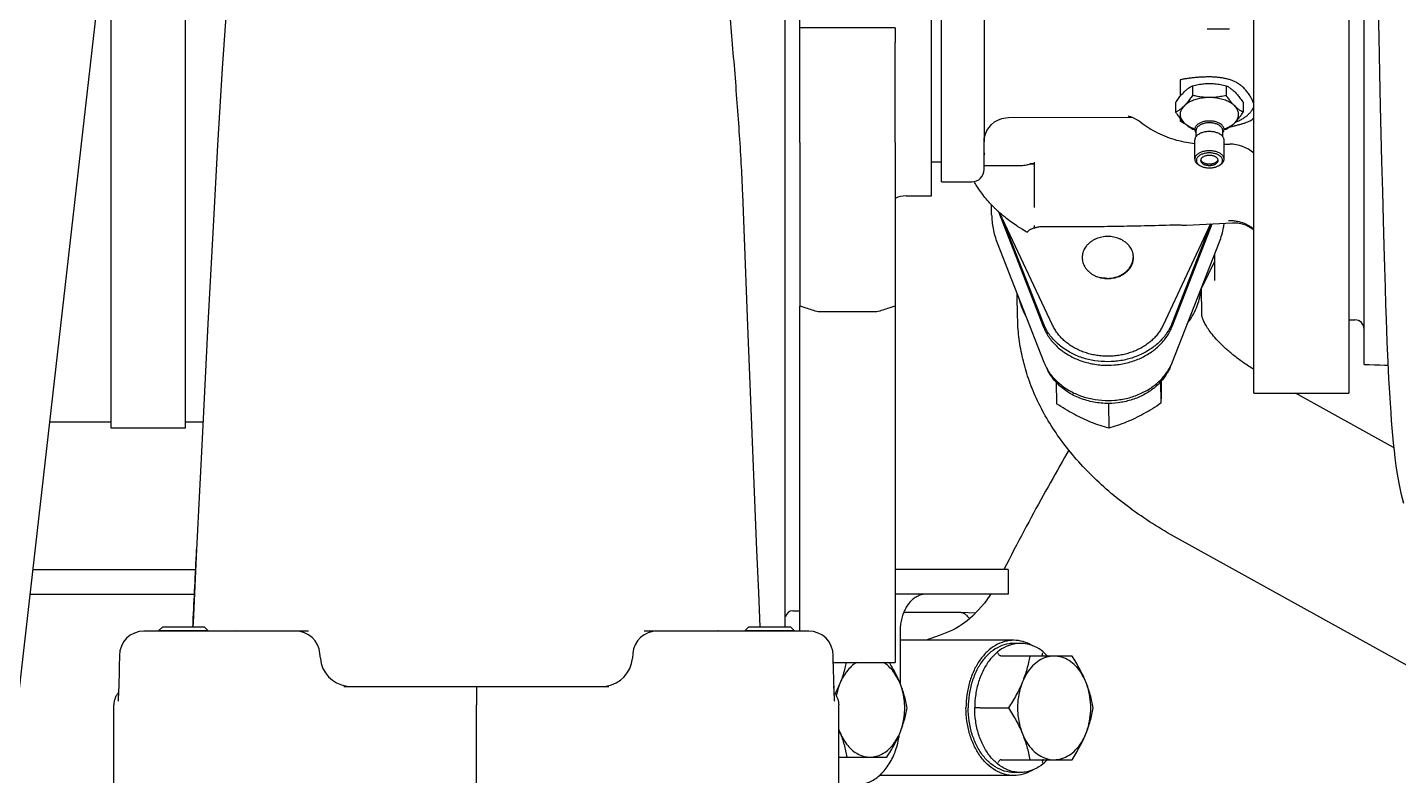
# Model space of a CAD drawing. Header units: millimetres. Extents: x 156850 to 204135, y 56350 to 74150.
# Drawn here: x 158149.8 to 158373.1, y 60653.5 to 60775.2 of the extents above; entities that cross this region are included whole.
import ezdxf

# ---------------------------------------------------------------- set-up
doc = ezdxf.new("R2010")
doc.units = ezdxf.units.MM
doc.header["$LTSCALE"] = 150
doc.layers.add('-----33 Equipment', color=5, linetype='Continuous')

# ---------------------------------------------------------------- blocks, each defined once
blk = doc.blocks.new('X-2F-PLAN$0$A$C73FA2420')
at = {"color": 0, "linetype": 'Continuous'}
for p, q in [((1413.18, 1232.83), (831.09, 1299.15)), ((928.73, 1288.02), (928.73, 1261.23)), ((932.73, 1287.57), (932.73, 1261.04)), ((956.73, 1274.78), (956.73, 1284.83)), ((895.73, 1274.36), (910.73, 1274.36)), ((913.14, 1273.6), (912.7, 1273.62)), ((913.62, 1273.58), (913.14, 1273.6)), ((914.15, 1273.57), (913.62, 1273.58)), ((914.73, 1273.55), (914.15, 1273.57)), ((915.34, 1273.53), (914.73, 1273.55)), ((916, 1273.52), (915.34, 1273.53)), ((917.04, 1273.49), (916, 1273.52)), ((918.63, 1273.46), (917.04, 1273.49)), ((918.72, 1273.46), (918.63, 1273.46)), ((918.74, 1273.46), (918.72, 1273.46)), ((955.73, 1274.78), (1032.93, 1274.78)), ((955.73, 1262.78), (955.73, 1274.78)), ((922.73, 1242.66), (922.73, 1269.46)), ((922.81, 1267.04), (922.73, 1267.04)), ((923.43, 1266.41), (922.81, 1267.04)), ((922.81, 1267.04), (922.81, 1259.04)), ((923.43, 1266.41), (923.43, 1259.66)), ((1032.93, 1262.78), (955.73, 1262.78)), ((956.73, 1259.87), (956.73, 1262.78)), ((923.43, 1259.66), (922.81, 1259.04)), ((935.99, 1260.89), (935.99, 1260.89)), ((922.81, 1259.04), (922.73, 1259.04)), ((918.3, 1240.74), (919.08, 1240.81)), ((913.73, 1236.9), (913.73, 1193.78)), ((895.73, 1215.34), (910.73, 1215.34)), ((919.08, 1189.87), (918.3, 1189.94)), ((922.73, 1161.23), (922.73, 1188)), ((922.81, 1171.58), (922.73, 1171.58)), ((923.43, 1170.95), (922.81, 1171.58)), ((922.81, 1171.58), (922.81, 1163.58)), ((923.43, 1170.95), (923.43, 1164.2)), ((988.13, 1171.75), (993.85, 1171.97)), ((993.85, 1171.97), (994.55, 1172)), ((922.81, 1163.58), (922.73, 1163.58)), ((923.43, 1164.2), (922.81, 1163.58)), ((923.43, 1165.05), (1152.73, 1165.08)), ((926.03, 1163.8), (926.03, 1162.66)), ((922.73, 1162.65), (975.59, 1162.66)), ((976.37, 1162.66), (975.59, 1162.66)), ((1002.24, 1162.66), (976.37, 1162.66)), ((1002.24, 1162.66), (1018.51, 1162.66)), ((1018.51, 1162.66), (1031.29, 1162.66)), ((1020.95, 1162.66), (1020.95, 1147.16)), ((974.65, 1150.16), (974.65, 1159.66)), ((912.5, 1157.06), (912.95, 1157.08)), ((912.72, 1157.07), (913.2, 1157.09)), ((912.95, 1157.08), (913.76, 1157.11)), ((913.46, 1157.1), (914.38, 1157.13)), ((914.06, 1157.12), (914.73, 1157.14)), ((914.38, 1157.13), (915.46, 1157.16)), ((915.08, 1157.15), (916.25, 1157.18)), ((915.84, 1157.17), (917.1, 1157.2)), ((917.53, 1157.21), (917.99, 1157.22)), ((917.6, 1157.21), (917.6, 1147.15)), ((917.99, 1157.22), (918.63, 1157.23)), ((918.63, 1157.23), (918.72, 1157.23)), ((918.72, 1157.23), (918.74, 1157.23)), ((895.73, 1156.34), (910.73, 1156.34)), ((902.23, 1156.34), (902.23, 1148.48)), ((899.23, 1127.84), (899.23, 1149.73)), ((922.73, 1146.34), (914.23, 1146.34)), ((919.1, 1147.15), (917.6, 1147.15)), ((975.59, 1147.16), (919.1, 1147.15)), ((993.13, 1147.14), (919.1, 1147.15)), ((921.23, 1127.84), (921.23, 1146.34)), ((925.73, 1136.44), (925.73, 1145.76)), ((928.73, 1128.73), (928.73, 1147.15)), ((932.73, 1128.73), (932.73, 1147.15)), ((976.37, 1147.16), (975.59, 1147.16)), ((1002.24, 1147.16), (976.37, 1147.16)), ((993.54, 1145.38), (993.54, 1141.22)), ((1002.24, 1147.16), (1018.51, 1147.16)), ((1020.9, 1147.16), (1018.51, 1147.16)), ((993.54, 1141.22), (999.08, 1141.22)), ((999.08, 1141.22), (1083.97, 1141.23)), ((999.08, 1141.22), (999.08, 1139.58)), ((995.83, 1139.58), (1081.68, 1139.59)), ((995.83, 1139.58), (995.83, 1134.67)), ((922.7, 1138.17), (922.7, 1138.18)), ((925.67, 1134.06), (925.73, 1136.42)), ((925.73, 1136.42), (925.73, 1136.44)), ((910.23, 1133.31), (910.23, 1128.68)), ((997.83, 1132.67), (1002.98, 1132.67)), ((998.49, 1132.67), (998.49, 1126.62)), ((1046.51, 1132.67), (1002.35, 1132.67)), ((901.8, 1129.87), (901.8, 1118.35)), ((918.67, 1118.35), (918.67, 1129.87)), ((985.89, 1130.53), (966.46, 1122.92)), ((991.08, 1130.4), (972.2, 1122.99)), ((972.51, 1121.53), (990.85, 1130.14)), ((972.77, 1123), (990.21, 1129.84)), ((990.46, 1131.44), (992.12, 1131.46)), ((899.73, 1126.78), (899.73, 1127.84)), ((920.73, 1126.78), (920.73, 1127.84)), ((932.73, 1128.73), (928.73, 1128.73)), ((1006.28, 1128.68), (1006.35, 1108.61)), ((973.78, 1127.21), (977.55, 1127.26)), ((987.83, 1125.96), (987.73, 1125.8)), ((988.71, 1124.52), (988.28, 1124.52)), ((988.57, 1123.1), (988.57, 1115.17)), ((999.04, 1124.52), (991.66, 1124.52)), ((963.23, 1120.91), (959.73, 1120.87)), ((959.77, 1112.42), (955.75, 1112.37)), ((963.37, 1103.92), (959.81, 1103.87)), ((988.99, 1095.78), (972.51, 1103.51)), ((868.25, 975.43), (937.89, 1101.33)), ((966.56, 1101.97), (986.05, 1094.35)), ((972.29, 1102.05), (989, 1095.52)), ((988.99, 1095.75), (972.86, 1102.05)), ((1006.14, 1100.74), (1005.76, 1100.74)), ((1008.74, 1101.48), (1007.15, 1101.48)), ((1012.41, 1100.74), (1009.74, 1100.74)), ((988.78, 1099.73), (989.17, 1092.22)), ((1011.47, 1098.73), (1009.88, 1098.73)), ((974.19, 1097.21), (978.56, 1097.27)), ((982.84, 1095.17), (978.5, 1097.27)), ((999.51, 1098.36), (1002.64, 1098.36)), ((1003.2, 1098.15), (1004.18, 1098.15)), ((1020.71, 1096.37), (1020.71, 1092.69)), ((983.96, 1095.17), (979.76, 1095.17)), ((999.51, 1093.6), (1002.64, 1093.6)), ((1001.95, 1093.6), (1001.95, 1092.69)), ((1003.2, 1093.82), (1004.18, 1093.82)), ((1011.47, 1093.23), (1009.88, 1093.23)), ((1008.74, 1090.48), (1007.15, 1090.48)), ((961.45, 1088.76), (962.95, 1088.76)), ((961.45, 1088.76), (961.45, 1073.26)), ((962.95, 1088.76), (1035.25, 1088.77)), ((952.62, 1065.98), (961.45, 1081.95)), ((963.07, 1073.26), (961.45, 1073.26)), ((1035.25, 1073.27), (963.07, 1073.26)), ((973.36, 1073.27), (973.36, 1072.3)), ((966.09, 1070.77), (1098.18, 1070.77))]:
    blk.add_line(p, q, dxfattribs=at)
for points in [[(912.7, 1273.62), (912.32, 1273.63), (912.15, 1273.64), (911.99, 1273.65), (911.85, 1273.66), (911.72, 1273.67), (911.61, 1273.68), (911.51, 1273.68), (911.43, 1273.69), (911.38, 1273.69), (911.34, 1273.7), (911.33, 1273.7)], [(935.99, 1260.89), (930.03, 1261.17), (924.1, 1261.46), (923.43, 1261.49)], [(988.57, 1258.21), (972.72, 1259.05), (955.09, 1259.95), (935.99, 1260.89)], [(1036.46, 1255.18), (1025.87, 1255.93), (1014.25, 1256.71), (1001.77, 1257.47), (988.57, 1258.21)], [(922.75, 1254.64), (922.78, 1254.6), (922.77, 1254.62), (922.74, 1254.71), (922.73, 1254.81)], [(922.73, 1175.79), (922.74, 1175.89), (922.77, 1175.98), (922.78, 1176)], [(935.9, 1169.65), (954.86, 1170.43), (972.38, 1171.14), (988.13, 1171.75)], [(923.43, 1169.12), (929, 1169.36), (935.9, 1169.65)], [(911.33, 1156.99), (911.32, 1156.99), (911.33, 1156.99), (911.36, 1157), (911.42, 1157), (911.49, 1157.01), (911.58, 1157.01), (911.69, 1157.02), (911.82, 1157.03), (911.96, 1157.04), (912.13, 1157.05), (912.31, 1157.06), (912.5, 1157.06)], [(916.66, 1157.19), (918, 1157.22), (918.46, 1157.23)], [(922.7, 1138.17), (922.09, 1139.81), (921.23, 1142.11)], [(928.73, 1131.59), (928.52, 1131.72), (927.27, 1132.63), (926.12, 1133.62), (925.16, 1134.57), (924.41, 1135.44), (923.84, 1136.19), (923.41, 1136.85), (923.09, 1137.39), (922.87, 1137.79), (922.75, 1138.06), (922.7, 1138.17)], [(1000.09, 1132.67), (1000.19, 1132.66), (1000.33, 1132.63), (1000.46, 1132.59), (1000.54, 1132.55), (1000.57, 1132.53)], [(1002.28, 1132.67), (1002.94, 1132.61), (1003.57, 1132.45), (1004.15, 1132.2), (1004.69, 1131.86), (1005.16, 1131.44), (1005.56, 1130.96), (1005.88, 1130.41), (1006.12, 1129.8), (1006.25, 1129.14), (1006.28, 1128.68)], [(952.19, 1118.85), (951.61, 1119.19), (950.95, 1119.57), (950.29, 1119.95), (949.62, 1120.33), (948.94, 1120.72), (948.27, 1121.1), (947.58, 1121.49), (946.89, 1121.88), (946.2, 1122.26), (945.5, 1122.65), (944.8, 1123.04), (944.09, 1123.43), (943.38, 1123.83), (942.66, 1124.22), (941.94, 1124.61), (941.21, 1125.01), (940.47, 1125.4), (939.73, 1125.8), (938.98, 1126.2), (938.23, 1126.6), (937.47, 1127), (936.7, 1127.4), (935.93, 1127.8), (935.15, 1128.21), (934.37, 1128.61), (933.58, 1129.01), (932.73, 1129.44)], [(988.62, 1127.26), (988.39, 1126.89), (988.1, 1126.41), (987.83, 1125.97)], [(1006.44, 1108.84), (1006.34, 1108.56), (1006.19, 1108.23), (1005.98, 1107.85), (1005.73, 1107.44), (1005.51, 1107.15)], [(1006.53, 1109.16), (1006.54, 1109.19), (1006.53, 1109.15), (1006.5, 1109.03), (1006.44, 1108.84)], [(989.17, 1092.22), (989.18, 1091.97), (989.14, 1091.34), (989, 1090.66), (988.76, 1089.96), (988.42, 1089.28), (988.06, 1088.77)], [(966.09, 1070.77), (966.08, 1069.95), (966.07, 1069.08), (966.04, 1068.25), (966.01, 1067.47), (965.97, 1066.91)], [(973.46, 1067.21), (969.77, 1067.08), (966.5, 1066.93), (963.77, 1066.8), (961.53, 1066.67), (959.78, 1066.57)], [(985.41, 1067.58), (981.88, 1067.49), (978.63, 1067.38), (975.8, 1067.29), (973.46, 1067.21)], [(999.16, 1067.95), (994.23, 1067.82), (989.59, 1067.69), (985.41, 1067.58)], [(1013.48, 1068.3), (1008.14, 1068.18), (999.16, 1067.95)], [(1032.61, 1068.71), (1025.83, 1068.57), (1019.36, 1068.42), (1013.48, 1068.3)], [(959.78, 1066.57), (959.12, 1066.52), (958.26, 1066.46), (957.01, 1066.37), (955.75, 1066.27), (954.53, 1066.17), (953.33, 1066.05), (952.12, 1065.92), (950.9, 1065.78), (949.63, 1065.61), (948.27, 1065.4), (946.8, 1065.13), (945.18, 1064.79), (943.53, 1064.38)]]:
    blk.add_lwpolyline(points, dxfattribs=at)
for centre, radius, start, end in [((918.73, 1269.46), 4, 0, 89.8649), ((918.73, 1244.79), 4, 275, 360), ((918.73, 1235.76), 5, 95, 171.6352), ((918.73, 1194.92), 5, 188.3649, 265), ((918.73, 1185.89), 4, 359.9999, 85), ((924.78, 1163.8), 1.25, 0.0079, 78.7579), ((918.73, 1161.23), 4, 270.1329, 0), ((989.54, 1145.38), 4, 0.0079, 26.4041), ((997.83, 1134.67), 2, 180.0079, 270.0079), ((995.95, 1092.68), 6, 319.2436, 0.0079), ((971.84, 1072.3), 1.52, 269.9935, 359.9935)]:
    blk.add_arc(centre, radius, start, end, dxfattribs=at)
for points, start_tangent, end_tangent in [([(912.71, 1273.62), (912.66, 1273.66), (912.23, 1273.96), (911.76, 1274.18), (911.26, 1274.32), (910.73, 1274.36)], (-0.7528, 0.658249), (-1, 0)), ([(923.43, 1261.49), (924.13, 1261.46), (929.96, 1261.18), (935.99, 1260.89)], (0.998825, -0.048455), (0.998859, -0.047752)), ([(913.73, 1215.34), (913.55, 1215.34), (913.33, 1215.34), (913.03, 1215.34), (912.66, 1215.34), (912.23, 1215.34), (911.76, 1215.34), (911.26, 1215.34), (910.73, 1215.34)], (-1, 0), (-1, 0)), ([(994.55, 1172), (999.49, 1172.24), (1004.69, 1172.57), (1010.01, 1172.96), (1015.43, 1173.39), (1020.92, 1173.85), (1026.45, 1174.32), (1032, 1174.8), (1037.57, 1175.28)], (0.999142, 0.041412), (0.996284, 0.08613)), ([(974.65, 1159.66), (974.97, 1160.66), (975.28, 1161.66), (975.47, 1162.27)], (0.296368, 0.955074), (0.297653, 0.954674)), ([(975.47, 1162.27), (975.59, 1162.66)], (0.297653, 0.954674), (0.297842, 0.954615)), ([(912.69, 1157.07), (912.66, 1157.04), (912.23, 1156.74), (911.76, 1156.52), (911.26, 1156.39), (910.73, 1156.34)], (-0.756805, -0.65364), (-1, 0)), ([(914.23, 1156.14), (912.97, 1156.56), (912.17, 1156.73)], (-0.92582, 0.377964), (-0.984797, 0.173709)), ([(914.23, 1156.14), (913.25, 1156.58), (912.52, 1156.94)], (-0.92582, 0.377964), (-0.886703, 0.462339)), ([(906.23, 1156.14), (905.25, 1155.77), (904.26, 1155.47), (903.25, 1155.22), (902.23, 1155.01)], (-0.92582, -0.377964), (-0.985438, -0.170033)), ([(906.23, 1156.14), (905.1, 1155.58), (904.11, 1154.88), (903.31, 1154.07), (902.72, 1153.18), (902.35, 1152.22), (902.23, 1151.24)], (-0.92582, -0.377964), (0, -1)), ([(906.83, 1156.36), (906.23, 1156.14)], (-0.948862, -0.315691), (-0.92582, -0.377964)), ([(906.69, 1156.33), (906.23, 1156.14)], (-0.915672, -0.401926), (-0.92582, -0.377964)), ([(917.62, 1153.41), (917.16, 1154.07), (916.36, 1154.88), (915.38, 1155.58), (914.23, 1156.14)], (-0.506271, 0.862374), (-0.92582, 0.377964)), ([(917.6, 1155.13), (917.21, 1155.22), (916.21, 1155.47), (915.22, 1155.77), (914.23, 1156.14)], (-0.980188, 0.198071), (-0.92582, 0.377964)), ([(897.73, 1153.47), (897.82, 1152.54), (898.07, 1151.62), (898.49, 1150.74), (899.07, 1149.9), (899.8, 1149.13), (900.66, 1148.43), (901.65, 1147.81), (902.73, 1147.29), (903.91, 1146.88), (905.14, 1146.58), (905.96, 1146.45)], (0, -1), (0.991814, -0.127695)), ([(902.23, 1151.24), (902.36, 1150.26), (902.72, 1149.31), (903.31, 1148.42), (904.1, 1147.61), (905.09, 1146.91), (906.23, 1146.34)], (0, -1), (0.92582, -0.377964)), ([(975.47, 1147.54), (975.28, 1148.16), (974.97, 1149.16), (974.65, 1150.16)], (-0.297661, 0.954672), (-0.296376, 0.955071)), ([(902.23, 1148.48), (903.25, 1147.85), (904.26, 1147.28), (905.25, 1146.78), (906.23, 1146.34)], (0.84076, -0.541408), (0.92582, -0.377964)), ([(914.23, 1146.34), (915.37, 1146.91), (916.36, 1147.61), (917.16, 1148.41), (917.62, 1149.07)], (0.92582, 0.377964), (0.506238, 0.862394)), ([(914.23, 1146.34), (915.22, 1146.78), (916.21, 1147.28), (917.21, 1147.85), (917.61, 1148.09)], (0.92582, 0.377964), (0.851958, 0.523611)), ([(906.23, 1146.34), (907.22, 1145.98), (908.21, 1145.67), (909.21, 1145.42), (910.23, 1145.22)], (0.92582, -0.377964), (0.985438, -0.170033)), ([(906.23, 1146.34), (907.5, 1145.93), (908.85, 1145.67), (910.23, 1145.59), (911.62, 1145.67), (912.97, 1145.93), (914.23, 1146.34)], (0.92582, -0.377964), (0.92582, 0.377964)), ([(910.23, 1145.22), (911.25, 1145.42), (912.26, 1145.67), (913.25, 1145.98), (914.23, 1146.34)], (0.985438, 0.170033), (0.92582, 0.377964)), ([(928.73, 1142.13), (928.66, 1142.79), (928.44, 1143.43), (928.08, 1144.04), (927.59, 1144.6), (926.98, 1145.11), (926.26, 1145.53), (925.46, 1145.88), (924.59, 1146.13), (923.67, 1146.29), (922.73, 1146.34)], (0, 1), (-1, 0)), ([(975.59, 1147.16), (975.47, 1147.54)], (-0.29785, 0.954613), (-0.297661, 0.954672)), ([(925.3, 1135.55), (925.45, 1135.71), (925.57, 1135.88), (925.66, 1136.06), (925.72, 1136.25), (925.73, 1136.42)], (0.751855, 0.659329), (0.024897, 0.99969)), ([(899.23, 1127.84), (899.45, 1129.36), (900.07, 1130.81), (901.09, 1132.16), (902.46, 1133.34), (904.12, 1134.31), (906.02, 1135.02), (908.09, 1135.47), (910.23, 1135.62)], (0, 1), (1, 0)), ([(899.73, 1127.84), (899.79, 1128.61), (900.25, 1130.13), (901.14, 1131.55), (902.43, 1132.81), (904.06, 1133.84), (905.96, 1134.62), (908.05, 1135.1), (910.23, 1135.26)], (0, 1), (1, 0)), ([(899.83, 1127.8), (900.25, 1129.07), (901.14, 1130.49), (902.43, 1131.75), (904.06, 1132.78), (905.96, 1133.56), (908.05, 1134.04), (910.23, 1134.2)], (0.1942, 0.980962), (1, 0)), ([(921.23, 1127.84), (921.02, 1129.36), (920.4, 1130.81), (919.38, 1132.16), (918.01, 1133.34), (916.35, 1134.31), (914.44, 1135.02), (912.38, 1135.47), (910.23, 1135.62)], (0, 1), (-1, 0)), ([(920.73, 1127.84), (920.68, 1128.61), (920.22, 1130.13), (919.33, 1131.55), (918.04, 1132.81), (916.41, 1133.84), (914.5, 1134.62), (912.42, 1135.1), (910.23, 1135.26)], (0, 1), (-1, 0)), ([(920.63, 1127.8), (920.22, 1129.07), (919.33, 1130.49), (918.04, 1131.75), (916.41, 1132.78), (914.5, 1133.56), (912.42, 1134.04), (910.23, 1134.2)], (-0.1942, 0.980962), (-1, 0)), ([(925.3, 1135.55), (924.82, 1135.1), (924.76, 1135.03)], (-0.751882, -0.659298), (-0.667384, -0.744714)), ([(991.42, 1130.8), (991.6, 1130.99), (993.3, 1132.53), (995.11, 1133.84), (995.86, 1134.3)], (0.694851, 0.719153), (0.86333, 0.50464)), ([(910.23, 1133.31), (910.23, 1133.49), (910.23, 1133.7), (910.23, 1133.9), (910.23, 1134.07)], (0, 1), (0, 1)), ([(901.8, 1129.87), (901.76, 1130.03), (901.64, 1130.19), (901.48, 1130.33), (901.3, 1130.42)], (0, 1), (-0.92582, 0.377964)), ([(918.67, 1129.87), (918.71, 1130.03), (918.83, 1130.19), (918.99, 1130.33), (919.17, 1130.42)], (0, 1), (0.92582, 0.377964)), ([(990.46, 1131.44), (988.23, 1131.21), (985.89, 1130.53)], (-0.999907, -0.013635), (-0.930983, -0.365063)), ([(988.66, 1127.32), (990.05, 1129.25), (991.06, 1130.42)], (0.544053, 0.839051), (0.67802, 0.735043)), ([(991.06, 1130.42), (991.42, 1130.8)], (0.67802, 0.735043), (0.694851, 0.719153)), ([(900.16, 1124.71), (900.07, 1124.86), (899.45, 1126.32), (899.23, 1127.84)], (-0.527024, 0.84985), (0, 1)), ([(899.73, 1126.78), (899.79, 1127.55), (899.83, 1127.8)], (0, 1), (0.1942, 0.980962)), ([(910.23, 1128.68), (909.17, 1128.02), (908.11, 1127.42), (907.06, 1126.88), (906.02, 1126.43)], (-0.84076, -0.541408), (-0.92582, -0.377964)), ([(914.45, 1126.43), (913.41, 1126.88), (912.36, 1127.42), (911.3, 1128.02), (910.23, 1128.68)], (-0.92582, 0.377964), (-0.84076, 0.541408)), ([(920.31, 1124.71), (920.4, 1124.86), (921.02, 1126.32), (921.23, 1127.84)], (0.527024, 0.84985), (0, 1)), ([(920.73, 1126.78), (920.68, 1127.55), (920.63, 1127.8)], (0, 1), (-0.1942, 0.980962)), ([(900.15, 1124.71), (899.79, 1126), (899.73, 1126.78)], (-0.378535, 0.925587), (0, 1)), ([(906.02, 1126.43), (904.6, 1125.7), (903.41, 1124.77), (902.53, 1123.69), (901.98, 1122.5), (901.8, 1121.26)], (-0.92582, -0.377964), (0, -1)), ([(906.02, 1126.43), (904.98, 1126.04), (903.93, 1125.71), (902.87, 1125.45), (901.8, 1125.24)], (-0.92582, -0.377964), (-0.985438, -0.170033)), ([(914.45, 1126.43), (912.84, 1126.93), (911.12, 1127.19), (909.35, 1127.19), (907.63, 1126.93), (906.02, 1126.43)], (-0.92582, 0.377964), (-0.92582, -0.377964)), ([(918.67, 1121.26), (918.48, 1122.5), (917.94, 1123.69), (917.06, 1124.77), (915.88, 1125.69), (914.45, 1126.43)], (0, 1), (-0.92582, 0.377964)), ([(918.67, 1125.24), (917.6, 1125.45), (916.54, 1125.71), (915.49, 1126.04), (914.45, 1126.43)], (-0.985438, 0.170033), (-0.92582, 0.377964)), ([(920.32, 1124.71), (920.68, 1126), (920.73, 1126.78)], (0.378535, 0.925587), (0, 1)), ([(937.89, 1101.33), (940.22, 1105.25), (942.76, 1108.94), (945.49, 1112.37), (948.4, 1115.49), (951.44, 1118.28), (954.58, 1120.69), (957.78, 1122.7), (961.01, 1124.33), (964.23, 1125.58), (967.44, 1126.46), (970.63, 1127.01), (973.78, 1127.21)], (0.484022, 0.875056), (0.999907, 0.013621)), ([(976.86, 1127.01), (976.49, 1126.92), (975.12, 1126.44), (974.03, 1125.9)], (-0.973368, -0.229249), (-0.870344, -0.492444)), ([(987.73, 1125.8), (987.69, 1125.7), (987.7, 1125.6), (987.74, 1125.52), (987.84, 1125.44)], (-0.487933, -0.872881), (0.861963, -0.506971)), ([(988.31, 1124.53), (988.23, 1124.75), (988.14, 1124.95), (988.06, 1125.13), (987.99, 1125.27), (987.91, 1125.38), (987.84, 1125.44)], (-0.325623, 0.9455), (-0.861963, 0.506971)), ([(988.66, 1127.32), (988.64, 1127.29), (988.62, 1127.26)], (-0.544226, -0.838939), (-0.507673, -0.86155)), ([(998.49, 1126.63), (998.52, 1126.18), (998.59, 1125.69), (998.73, 1125.17)], (0.000023, -1), (0.287513, -0.957777)), ([(901.18, 1123.01), (901.14, 1123.06), (900.25, 1124.48), (900.15, 1124.71)], (-0.639571, 0.768732), (-0.378535, 0.925587)), ([(901.35, 1122.82), (901.18, 1123.01)], (-0.664574, 0.747223), (-0.639571, 0.768732)), ([(901.48, 1123.18), (901.3, 1123.13)], (-0.989806, -0.142419), (-0.92582, -0.377964)), ([(901.68, 1123.16), (901.64, 1123.18), (901.48, 1123.18)], (-0.926496, 0.376304), (-0.989806, -0.142419)), ([(901.8, 1122.98), (901.76, 1123.11), (901.68, 1123.16)], (0, 1), (-0.926496, 0.376304)), ([(918.67, 1122.98), (918.71, 1123.11), (918.79, 1123.16)], (0, 1), (0.926936, 0.375219)), ([(918.79, 1123.16), (918.83, 1123.18), (918.99, 1123.18)], (0.926936, 0.375219), (0.989806, -0.142419)), ([(918.99, 1123.18), (919.17, 1123.13)], (0.989806, -0.142419), (0.92582, -0.377964)), ([(919.12, 1122.82), (919.28, 1123.01)], (0.664539, 0.747253), (0.639571, 0.768732)), ([(919.28, 1123.01), (919.33, 1123.06), (920.22, 1124.48), (920.32, 1124.71)], (0.639571, 0.768732), (0.378535, 0.925587)), ([(988.28, 1124.52), (988.37, 1124.32), (988.44, 1124.1), (988.5, 1123.87), (988.54, 1123.62), (988.56, 1123.36), (988.57, 1123.1)], (0.429541, -0.903047), (0.000138, -1)), ([(998.67, 1124.52), (998.68, 1124.74), (998.7, 1124.96), (998.73, 1125.17)], (0.029036, 0.999578), (0.135313, 0.990803)), ([(998.73, 1124.52), (998.73, 1124.74), (998.73, 1124.96), (998.73, 1125.17)], (-0.000115, 1), (-0.000062, 1)), ([(901.77, 1122.39), (901.35, 1122.82)], (-0.719955, 0.694021), (-0.664574, 0.747223)), ([(901.8, 1121.26), (901.99, 1120.02), (902.53, 1118.84), (903.41, 1117.76), (904.59, 1116.83), (906.02, 1116.1)], (0, -1), (0.92582, -0.377964)), ([(914.45, 1116.1), (915.87, 1116.83), (917.06, 1117.76), (917.94, 1118.84), (918.48, 1120.03), (918.67, 1121.26)], (0.92582, 0.377964), (0, 1)), ([(918.7, 1122.39), (919.12, 1122.82)], (0.719955, 0.694021), (0.664539, 0.747253)), ([(957.3, 1116.61), (958.02, 1118.02), (958.84, 1119.46), (959.73, 1120.87)], (0.424226, 0.905556), (0.549648, 0.835396)), ([(959.77, 1112.44), (959.98, 1114.8), (960.62, 1117.06), (961.65, 1119.08), (963.04, 1120.77), (963.21, 1120.93)], (-0.003538, 0.999994), (0.733886, 0.679273)), ([(965.31, 1122.35), (964.86, 1122.07), (963.43, 1120.87), (962.21, 1119.35), (961.26, 1117.57), (960.61, 1115.6), (960.29, 1113.51), (960.3, 1111.38), (960.64, 1109.29), (961.31, 1107.32), (962.28, 1105.54), (963.51, 1104.02), (964.95, 1102.81), (965.83, 1102.29)], (-0.861659, -0.507488), (0.891339, -0.453337)), ([(963.21, 1120.93), (964.7, 1122.05), (965.3, 1122.37)], (0.733886, 0.679273), (0.900696, 0.43445)), ([(966.46, 1122.92), (965.31, 1122.35)], (-0.930983, -0.365063), (-0.861659, -0.507488)), ([(972.2, 1122.99), (970.6, 1122.15), (969.17, 1120.95), (967.95, 1119.43), (967, 1117.65), (966.35, 1115.67), (966.02, 1113.58), (966.03, 1111.45), (966.38, 1109.36), (967.05, 1107.39), (968.01, 1105.61), (969.24, 1104.09), (970.68, 1102.89), (972.29, 1102.05)], (-0.930983, -0.365063), (0.931417, -0.363954)), ([(972.86, 1102.05), (971.26, 1102.9), (969.81, 1104.1), (968.59, 1105.62), (967.62, 1107.4), (966.95, 1109.37), (966.61, 1111.46), (966.6, 1113.59), (966.92, 1115.68), (967.57, 1117.65), (968.52, 1119.43), (969.74, 1120.95), (971.17, 1122.16), (972.3, 1122.8)], (-0.931417, 0.363954), (0.90552, 0.424304)), ([(972.51, 1103.51), (971.84, 1103.87), (971.2, 1104.3), (970.59, 1104.81), (970.03, 1105.38), (969.51, 1106.01), (969.04, 1106.69), (968.63, 1107.43), (968.27, 1108.21), (967.98, 1109.03), (967.74, 1109.87), (967.58, 1110.74), (967.47, 1111.63), (967.44, 1112.52), (967.47, 1113.41), (967.58, 1114.3), (967.74, 1115.17), (967.98, 1116.01), (968.27, 1116.83), (968.63, 1117.61), (969.04, 1118.35), (969.51, 1119.03), (970.03, 1119.66), (970.59, 1120.23), (971.2, 1120.74), (971.84, 1121.17), (972.51, 1121.53)], (-0.905307, 0.424757), (0.905178, 0.425032)), ([(972.3, 1122.8), (972.77, 1123)], (0.90552, 0.424304), (0.930983, 0.365063)), ([(901.8, 1118.35), (902.87, 1117.69), (903.93, 1117.09), (904.98, 1116.56), (906.02, 1116.1)], (0.84076, -0.541408), (0.92582, -0.377964)), ([(914.45, 1116.1), (915.49, 1116.56), (916.54, 1117.09), (917.6, 1117.69), (918.67, 1118.35)], (0.92582, 0.377964), (0.84076, 0.541408)), ([(955.75, 1112.37), (956.17, 1113.77), (956.69, 1115.2), (957.3, 1116.61)], (0.267843, 0.963462), (0.424226, 0.905556)), ([(983.51, 1116.7), (983.11, 1116.67), (982.72, 1116.59), (982.34, 1116.45), (981.97, 1116.26), (981.63, 1116.01), (981.31, 1115.72), (981.02, 1115.39), (980.76, 1115.02), (980.54, 1114.61), (980.36, 1114.18), (980.23, 1113.72), (980.14, 1113.25), (980.09, 1112.76), (980.09, 1112.28), (980.14, 1111.8), (980.23, 1111.32), (980.36, 1110.87), (980.54, 1110.43), (980.76, 1110.03), (981.02, 1109.65), (981.31, 1109.32), (981.63, 1109.03), (981.97, 1108.79), (982.34, 1108.6), (982.72, 1108.46), (983.11, 1108.37), (983.51, 1108.34)], (-1, -0.000155), (1, 0.000105)), ([(983.51, 1108.34), (983.9, 1108.37), (984.3, 1108.46), (984.68, 1108.6), (985.04, 1108.79), (985.39, 1109.03), (985.71, 1109.32), (986, 1109.65), (986.25, 1110.03), (986.47, 1110.43), (986.65, 1110.87), (986.79, 1111.32), (986.88, 1111.8), (986.92, 1112.28), (986.92, 1112.77), (986.88, 1113.25), (986.79, 1113.72), (986.65, 1114.18), (986.47, 1114.61), (986.25, 1115.02), (986, 1115.39), (985.71, 1115.72), (985.39, 1116.01), (985.04, 1116.26), (984.68, 1116.45), (984.3, 1116.59), (983.9, 1116.67), (983.51, 1116.7)], (1, 0.000155), (-1, -0.000105)), ([(906.02, 1116.1), (907.06, 1115.71), (908.11, 1115.38), (909.17, 1115.12), (910.23, 1114.91)], (0.92582, -0.377964), (0.985438, -0.170033)), ([(906.02, 1116.1), (907.63, 1115.59), (909.35, 1115.33), (911.12, 1115.33), (912.84, 1115.59), (914.45, 1116.1)], (0.92582, -0.377964), (0.92582, 0.377964)), ([(910.23, 1114.91), (911.3, 1115.12), (912.36, 1115.38), (913.41, 1115.71), (914.45, 1116.1)], (0.985438, 0.170033), (0.92582, 0.377964)), ([(988.57, 1115.17), (988.61, 1111.02), (988.7, 1106.57), (988.83, 1101.82)], (0.000138, -1), (0.032902, -0.999459)), ([(957.34, 1108.11), (956.72, 1109.52), (956.19, 1110.96), (955.75, 1112.37)], (-0.430847, 0.902425), (-0.274528, 0.961579)), ([(959.77, 1112.43), (959.77, 1112.44)], (-0.004482, 0.99999), (-0.003538, 0.999994)), ([(959.77, 1112.41), (959.77, 1112.43)], (-0.005997, 0.999982), (-0.004482, 0.99999)), ([(965.84, 1102.3), (965.37, 1102.5), (963.82, 1103.48), (962.44, 1104.81), (961.31, 1106.44), (960.47, 1108.3), (959.95, 1110.32), (959.77, 1112.41)], (-0.926481, 0.376341), (-0.005997, 0.999982)), ([(980.12, 1112.64), (980.26, 1113.87)], (-0.004482, 0.99999), (0.236747, 0.971571)), ([(980.12, 1112.64), (980.29, 1111.32), (980.79, 1110.14), (981.57, 1109.2), (982.54, 1108.59), (983.52, 1108.39)], (0.004482, -0.99999), (0.99937, -0.035504)), ([(959.81, 1103.87), (958.9, 1105.27), (958.07, 1106.7), (957.34, 1108.11)], (-0.556829, 0.830627), (-0.430847, 0.902425)), ([(1005.51, 1107.15), (1004.61, 1105.86), (1003.82, 1104.44), (1003.15, 1102.93), (1002.63, 1101.35), (1002.26, 1099.72), (1002.06, 1098.37)], (-0.611344, -0.791365), (-0.106872, -0.994273)), ([(963.39, 1103.86), (962.1, 1103.86), (960.9, 1103.86), (959.81, 1103.87)], (-1, 0), (-0.999994, 0.003451)), ([(965.83, 1102.29), (966.56, 1101.97)], (0.891339, -0.453337), (0.931417, -0.363954)), ([(988.83, 1101.82), (988.84, 1101.53), (988.84, 1101.23), (988.83, 1100.92), (988.81, 1100.63), (988.79, 1100.35), (988.78, 1100.08), (988.78, 1099.83), (988.78, 1099.73)], (0.032902, -0.999459), (0.051221, -0.998687)), ([(1005.76, 1100.74), (1005.39, 1100.17)], (-0.573198, -0.819417), (-0.503995, -0.863707)), ([(1006.8, 1100.75), (1006.51, 1100.72), (1006.23, 1100.64), (1005.95, 1100.51), (1005.69, 1100.33), (1005.43, 1100.11)], (-1, -0.000105), (-0.704698, -0.709507)), ([(1005.76, 1100.74), (1005.53, 1100.2)], (-0.425755, -0.904839), (-0.363308, -0.931669)), ([(1007.15, 1101.48), (1006.8, 1101.24), (1006.49, 1101.01), (1006.19, 1100.78), (1005.92, 1100.56)], (-0.826108, -0.563511), (-0.759818, -0.650135)), ([(1008.16, 1100.11), (1007.91, 1100.33), (1007.64, 1100.51), (1007.37, 1100.64), (1007.08, 1100.72), (1006.8, 1100.75)], (-0.704871, 0.709336), (-1, -0.000105)), ([(1008.16, 1100.11), (1007.98, 1100.3), (1007.81, 1100.49), (1007.65, 1100.69), (1007.51, 1100.88), (1007.38, 1101.08), (1007.26, 1101.28), (1007.15, 1101.48)], (-0.704871, 0.709336), (-0.461828, 0.88697)), ([(1008.74, 1101.48), (1009.08, 1101.25), (1009.39, 1101.01), (1009.69, 1100.79), (1009.96, 1100.56), (1010.21, 1100.33), (1010.45, 1100.11)], (0.826251, -0.563302), (0.704871, -0.709336)), ([(1012.89, 1096.37), (1012.86, 1097.02), (1012.83, 1097.68), (1012.78, 1098.32), (1012.71, 1098.96), (1012.63, 1099.58), (1012.53, 1100.17), (1012.41, 1100.74)], (-0.029273, 0.999571), (-0.235036, 0.971987)), ([(972.97, 1099.44), (973.67, 1098.96), (974.98, 1098.25), (976.34, 1097.73), (977.75, 1097.41), (978.35, 1097.33)], (0.8065, -0.591234), (0.995408, -0.095718)), ([(1004.42, 1098.73), (1004.33, 1098.37)], (-0.229987, -0.973194), (-0.207076, -0.978325)), ([(1005.43, 1100.11), (1005.25, 1099.92), (1005.08, 1099.72), (1004.92, 1099.53), (1004.78, 1099.34), (1004.65, 1099.14), (1004.53, 1098.94), (1004.42, 1098.73)], (-0.704698, -0.709507), (-0.461612, -0.887082)), ([(1005.43, 1100.11), (1005.19, 1099.84), (1004.97, 1099.52), (1004.77, 1099.17), (1004.59, 1098.78), (1004.43, 1098.36)], (-0.704698, -0.709507), (-0.314252, -0.94934)), ([(1005.37, 1100.14), (1005.26, 1099.94)], (-0.499817, -0.866131), (-0.475703, -0.879606)), ([(1005.39, 1100.17), (1005.37, 1100.14)], (-0.503995, -0.863707), (-0.499817, -0.866131)), ([(1005.92, 1100.56), (1005.67, 1100.33), (1005.43, 1100.11)], (-0.759818, -0.650135), (-0.704698, -0.709507)), ([(1009.53, 1095.98), (1009.52, 1096.44), (1009.48, 1096.89), (1009.42, 1097.33), (1009.33, 1097.75), (1009.23, 1098.17), (1009.1, 1098.56), (1008.95, 1098.93), (1008.78, 1099.27), (1008.59, 1099.58), (1008.38, 1099.86), (1008.16, 1100.11)], (-0.000138, 1), (-0.704871, 0.709336)), ([(1009.88, 1098.73), (1009.53, 1098.97), (1009.22, 1099.21), (1008.92, 1099.43), (1008.65, 1099.66), (1008.4, 1099.88), (1008.16, 1100.11)], (-0.826251, 0.563302), (-0.704871, 0.709336)), ([(1009.53, 1095.98), (1009.54, 1096.37), (1009.56, 1096.76), (1009.6, 1097.14), (1009.65, 1097.53), (1009.71, 1097.92), (1009.79, 1098.32), (1009.88, 1098.73)], (-0.000138, 1), (0.229987, 0.973194)), ([(1010.45, 1100.11), (1010.66, 1099.88), (1010.86, 1099.66), (1011.03, 1099.43), (1011.19, 1099.2), (1011.34, 1098.97), (1011.47, 1098.73)], (0.704871, -0.709336), (0.461828, -0.88697)), ([(1011.47, 1098.73), (1011.57, 1098.26), (1011.66, 1097.8), (1011.73, 1097.34), (1011.78, 1096.89), (1011.81, 1096.44), (1011.82, 1095.98)], (0.230258, -0.97313), (0.000138, -1)), ([(965.29, 1088.76), (966.43, 1090.48), (967.57, 1092), (968.68, 1093.31), (969.74, 1094.41), (970.74, 1095.31), (971.64, 1096.01), (972.44, 1096.53), (973.12, 1096.88), (973.66, 1097.1), (974.03, 1097.2), (974.19, 1097.21)], (0.530281, 0.847822), (0.99805, 0.062414)), ([(998.45, 1097.5), (998.42, 1097.44), (998.31, 1097.21), (998.22, 1096.96), (998.16, 1096.7), (998.11, 1096.42), (998.09, 1096.13), (998.09, 1095.84), (998.11, 1095.55), (998.16, 1095.27), (998.22, 1095), (998.31, 1094.75), (998.42, 1094.53), (998.45, 1094.46)], (-0.504619, -0.863342), (0.504887, -0.863186)), ([(998.67, 1097.8), (998.54, 1097.64), (998.45, 1097.5)], (-0.686068, -0.727538), (-0.504619, -0.863342)), ([(999.31, 1097.41), (999.19, 1097.39), (999.07, 1097.34), (998.95, 1097.27), (998.85, 1097.16), (998.75, 1097.03), (998.67, 1096.87), (998.6, 1096.7), (998.55, 1096.5), (998.51, 1096.3), (998.49, 1096.09), (998.49, 1095.88), (998.51, 1095.67), (998.55, 1095.46), (998.6, 1095.27), (998.67, 1095.09), (998.75, 1094.94), (998.85, 1094.81), (998.95, 1094.7), (999.07, 1094.62), (999.19, 1094.57), (999.31, 1094.56)], (-1, -0.000156), (1, 0.000105)), ([(999.16, 1098.28), (998.99, 1098.18), (998.83, 1098.04), (998.68, 1097.87), (998.56, 1097.68)], (-0.905993, -0.423292), (-0.50466, -0.863318)), ([(999.31, 1098.11), (999.14, 1098.09), (998.98, 1098.03), (998.82, 1097.94), (998.67, 1097.8)], (-1, -0.000105), (-0.686068, -0.727538)), ([(999.2, 1097.27), (999.09, 1097.16), (999, 1097.03), (998.92, 1096.87), (998.85, 1096.7), (998.79, 1096.5), (998.76, 1096.3), (998.74, 1096.09), (998.74, 1095.88), (998.76, 1095.67), (998.79, 1095.46), (998.85, 1095.27), (998.92, 1095.09), (999, 1094.94), (999.09, 1094.81), (999.2, 1094.7)], (-0.765854, -0.643015), (0.766007, -0.642833)), ([(999.51, 1098.36), (999.33, 1098.34), (999.16, 1098.28)], (-1, -0.000156), (-0.905993, -0.423292)), ([(999.31, 1097.34), (999.2, 1097.27)], (-0.880718, -0.473642), (-0.765854, -0.643015)), ([(999.31, 1093.85), (999.48, 1093.87), (999.64, 1093.93), (999.8, 1094.03), (999.94, 1094.16), (1000.08, 1094.33), (1000.2, 1094.53), (1000.31, 1094.75), (1000.39, 1095), (1000.46, 1095.27), (1000.51, 1095.55), (1000.53, 1095.84), (1000.53, 1096.13), (1000.51, 1096.42), (1000.46, 1096.7), (1000.39, 1096.96), (1000.31, 1097.21), (1000.2, 1097.44), (1000.08, 1097.64), (999.94, 1097.8), (999.8, 1097.94), (999.64, 1098.03), (999.47, 1098.09), (999.31, 1098.11)], (1, 0.000105), (-1, -0.000105)), ([(999.43, 1097.39), (999.31, 1097.41)], (-0.967296, 0.253651), (-1, -0.000105)), ([(999.43, 1097.39), (999.31, 1097.34)], (-0.967241, -0.253858), (-0.880718, -0.473642)), ([(999.66, 1097.27), (999.55, 1097.34), (999.43, 1097.39)], (-0.766007, 0.642833), (-0.967296, 0.253651)), ([(999.51, 1093.6), (999.69, 1093.62), (999.87, 1093.68), (1000.04, 1093.78), (1000.2, 1093.92), (1000.35, 1094.09), (1000.48, 1094.3), (1000.6, 1094.53), (1000.7, 1094.79), (1000.78, 1095.07), (1000.83, 1095.37), (1000.87, 1095.67), (1000.88, 1095.98), (1000.87, 1096.29), (1000.83, 1096.6), (1000.78, 1096.89), (1000.7, 1097.17), (1000.6, 1097.43), (1000.48, 1097.67), (1000.34, 1097.87), (1000.2, 1098.04), (1000.04, 1098.18), (999.87, 1098.28), (999.69, 1098.34), (999.51, 1098.36)], (1, 0.000156), (-1, -0.000105)), ([(999.66, 1094.7), (999.77, 1094.81), (999.86, 1094.94), (999.95, 1095.09), (1000.02, 1095.27), (1000.07, 1095.46), (1000.11, 1095.67), (1000.12, 1095.88), (1000.12, 1096.09), (1000.11, 1096.3), (1000.07, 1096.5), (1000.02, 1096.7), (999.95, 1096.87), (999.86, 1097.03), (999.77, 1097.16), (999.66, 1097.27)], (0.765854, 0.643015), (-0.766007, 0.642833)), ([(1003.2, 1098.15), (1003.16, 1098.18), (1002.99, 1098.28), (1002.82, 1098.34), (1002.64, 1098.36)], (-0.784888, 0.619637), (-1, -0.000105)), ([(1003.5, 1097.83), (1003.47, 1097.87), (1003.32, 1098.05), (1003.2, 1098.15)], (-0.577708, 0.816243), (-0.784888, 0.619637)), ([(1003.5, 1094.13), (1003.6, 1094.3), (1003.72, 1094.53), (1003.82, 1094.79), (1003.9, 1095.07), (1003.96, 1095.37), (1003.99, 1095.67), (1004, 1095.98), (1003.99, 1096.29), (1003.96, 1096.6), (1003.9, 1096.89), (1003.82, 1097.17), (1003.72, 1097.43), (1003.6, 1097.67), (1003.5, 1097.83)], (0.577457, 0.816421), (-0.577708, 0.816243)), ([(1004, 1098.28), (1003.83, 1098.18), (1003.79, 1098.15)], (-0.905993, -0.423292), (-0.784699, -0.619877)), ([(1004.33, 1098.36), (1004.18, 1098.34), (1004, 1098.28)], (-0.999646, -0.026616), (-0.905993, -0.423292)), ([(1004.18, 1093.82), (1004.35, 1093.84), (1004.51, 1093.9), (1004.67, 1094), (1004.82, 1094.13), (1004.96, 1094.3), (1005.09, 1094.5), (1005.19, 1094.73), (1005.28, 1094.99), (1005.35, 1095.26), (1005.4, 1095.54), (1005.42, 1095.84), (1005.42, 1096.13), (1005.4, 1096.42), (1005.35, 1096.71), (1005.28, 1096.98), (1005.19, 1097.23), (1005.09, 1097.46), (1004.96, 1097.66), (1004.82, 1097.83), (1004.67, 1097.97), (1004.51, 1098.07), (1004.35, 1098.13), (1004.18, 1098.15)], (1, 0.000156), (-1, -0.000105)), ([(1004.35, 1098.36), (1004.33, 1098.36)], (-1, -0.000156), (-0.999646, -0.026616)), ([(1004.35, 1093.6), (1004.53, 1093.62), (1004.71, 1093.68), (1004.88, 1093.78), (1005.04, 1093.92), (1005.19, 1094.09), (1005.32, 1094.3), (1005.44, 1094.53), (1005.54, 1094.79), (1005.62, 1095.07), (1005.67, 1095.37), (1005.71, 1095.67), (1005.72, 1095.98), (1005.71, 1096.29), (1005.67, 1096.6), (1005.62, 1096.89), (1005.54, 1097.17), (1005.44, 1097.43), (1005.32, 1097.67), (1005.19, 1097.87), (1005.04, 1098.05), (1004.88, 1098.18), (1004.71, 1098.28), (1004.53, 1098.34), (1004.35, 1098.36)], (1, 0.000156), (-1, -0.000105)), ([(1012.46, 1092.69), (1012.6, 1093.27), (1012.72, 1093.86), (1012.81, 1094.48), (1012.86, 1095.1), (1012.89, 1095.73), (1012.89, 1096.37)], (0.270212, 0.962801), (-0.029274, 0.999571)), ([(986.05, 1094.35), (988.4, 1093.67), (989.09, 1093.56)], (0.931417, -0.363954), (0.991005, -0.133828)), ([(998.45, 1094.46), (998.54, 1094.33), (998.67, 1094.16)], (0.504887, -0.863186), (0.686247, -0.727369)), ([(998.56, 1094.28), (998.68, 1094.09), (998.83, 1093.92), (998.99, 1093.78), (999.16, 1093.68)], (0.504927, -0.863162), (0.906087, -0.423091)), ([(998.67, 1094.16), (998.82, 1094.03), (998.98, 1093.93), (999.14, 1093.87), (999.31, 1093.85)], (0.686247, -0.727369), (1, 0.000105)), ([(999.2, 1094.7), (999.31, 1094.62), (999.43, 1094.57)], (0.766007, -0.642833), (0.967296, -0.253651)), ([(999.31, 1094.56), (999.43, 1094.57)], (1, 0.000156), (0.967241, 0.253858)), ([(999.43, 1094.57), (999.55, 1094.62)], (0.967241, 0.253858), (0.880718, 0.473642)), ([(999.55, 1094.62), (999.66, 1094.7)], (0.880718, 0.473642), (0.765854, 0.643015)), ([(1003.2, 1093.81), (1003.32, 1093.92), (1003.47, 1094.09), (1003.5, 1094.13)], (0.784699, 0.619877), (0.577457, 0.816421)), ([(1008.17, 1091.86), (1008.4, 1092.13), (1008.63, 1092.44), (1008.83, 1092.8), (1009.01, 1093.18), (1009.16, 1093.6), (1009.29, 1094.05), (1009.4, 1094.51), (1009.47, 1094.99), (1009.52, 1095.49), (1009.53, 1095.98)], (0.704698, 0.709507), (-0.000138, 1)), ([(1009.88, 1093.23), (1009.77, 1093.71), (1009.69, 1094.18), (1009.62, 1094.63), (1009.57, 1095.08), (1009.54, 1095.53), (1009.53, 1095.98)], (-0.230258, 0.97313), (-0.000138, 1)), ([(1011.82, 1095.98), (1011.81, 1095.53), (1011.78, 1095.08), (1011.73, 1094.63), (1011.66, 1094.17), (1011.57, 1093.71), (1011.47, 1093.23)], (0.000138, -1), (-0.229987, -0.973194)), ([(989.53, 1092.85), (989.51, 1092.13), (989.42, 1091.47), (989.08, 1090.32), (988.58, 1089.34), (988.17, 1088.77)], (0.026471, -0.99965), (-0.627741, -0.778423)), ([(999.16, 1093.68), (999.34, 1093.62), (999.51, 1093.6)], (0.906087, -0.423091), (1, 0.000105)), ([(1002.64, 1093.6), (1002.82, 1093.62), (1002.99, 1093.68), (1003.16, 1093.78), (1003.2, 1093.81)], (1, 0.000156), (0.784699, 0.619877)), ([(1003.79, 1093.81), (1003.83, 1093.78), (1004, 1093.68)], (0.784888, -0.619637), (0.906087, -0.423091)), ([(1004, 1093.68), (1004.18, 1093.62), (1004.33, 1093.6)], (0.906087, -0.423091), (0.999622, -0.027488)), ([(1004.33, 1093.6), (1004.35, 1093.6)], (0.999622, -0.027488), (1, 0.000105)), ([(1004.33, 1093.6), (1004.42, 1093.23)], (0.20737, -0.978263), (0.230258, -0.97313)), ([(1004.42, 1093.23), (1004.55, 1092.99), (1004.69, 1092.76)], (0.461828, -0.88697), (0.549878, -0.835245)), ([(1004.43, 1093.6), (1004.5, 1093.41), (1004.65, 1093.04), (1004.82, 1092.7), (1005.01, 1092.38), (1005.21, 1092.1), (1005.43, 1091.86)], (0.314692, -0.949194), (0.704871, -0.709336)), ([(1004.69, 1092.76), (1004.85, 1092.53)], (0.549878, -0.835245), (0.59255, -0.805534)), ([(1004.72, 1092.72), (1004.73, 1092.69)], (0.266973, -0.963704), (0.270474, -0.962727)), ([(1004.73, 1092.69), (1004.87, 1092.17), (1005.01, 1091.65), (1005.14, 1091.14), (1005.28, 1090.64), (1005.43, 1090.16), (1005.59, 1089.72), (1005.77, 1089.33), (1005.97, 1089.02), (1006.2, 1088.79), (1006.23, 1088.77)], (0.270474, -0.962727), (0.799001, -0.60133)), ([(1004.85, 1092.53), (1005.03, 1092.31), (1005.22, 1092.08), (1005.43, 1091.86)], (0.59255, -0.805534), (0.704871, -0.709336)), ([(1005.43, 1091.86), (1005.63, 1091.67), (1005.85, 1091.47), (1006.07, 1091.28), (1006.32, 1091.09), (1006.58, 1090.89), (1006.85, 1090.69), (1007.15, 1090.48)], (0.704871, -0.709336), (0.826251, -0.563302)), ([(1005.43, 1091.86), (1005.69, 1091.63), (1005.96, 1091.45), (1006.23, 1091.33), (1006.51, 1091.25), (1006.8, 1091.22)], (0.704871, -0.709336), (1, 0.000105)), ([(1005.53, 1091.76), (1005.58, 1091.64), (1005.84, 1091.05), (1006.14, 1090.51), (1006.47, 1090.02), (1006.83, 1089.6), (1007.21, 1089.24), (1007.61, 1088.94), (1007.92, 1088.76)], (0.364051, -0.931379), (0.898118, -0.439754)), ([(1006.8, 1091.22), (1007.09, 1091.25), (1007.37, 1091.33), (1007.64, 1091.45), (1007.91, 1091.63), (1008.17, 1091.86)], (1, 0.000105), (0.704698, 0.709507)), ([(1007.15, 1090.48), (1007.28, 1090.72), (1007.43, 1090.96), (1007.58, 1091.18), (1007.76, 1091.41), (1007.95, 1091.63), (1008.17, 1091.86)], (0.461612, 0.887082), (0.704698, 0.709507)), ([(1008.17, 1091.86), (1008.36, 1092.05), (1008.58, 1092.25), (1008.81, 1092.44), (1009.05, 1092.63), (1009.31, 1092.83), (1009.58, 1093.03), (1009.88, 1093.23)], (0.704698, 0.709507), (0.826108, 0.563511)), ([(1008.57, 1088.77), (1008.64, 1088.79), (1009.17, 1089.02), (1009.74, 1089.33), (1010.31, 1089.72), (1010.85, 1090.16), (1011.32, 1090.64), (1011.71, 1091.14), (1012.03, 1091.65), (1012.28, 1092.17), (1012.46, 1092.69)], (0.939222, 0.343312), (0.270212, 0.962801)), ([(1010.45, 1091.86), (1010.22, 1091.63), (1009.96, 1091.41), (1009.69, 1091.18), (1009.39, 1090.95), (1009.08, 1090.72), (1008.74, 1090.48)], (-0.704698, -0.709507), (-0.826108, -0.563511)), ([(1011.47, 1093.23), (1011.34, 1093), (1011.19, 1092.77), (1011.03, 1092.54), (1010.86, 1092.31), (1010.67, 1092.09), (1010.45, 1091.86)], (-0.461612, -0.887082), (-0.704698, -0.709507))]:
    blk.add_spline(points, degree=3, dxfattribs=dict(at, start_tangent=start_tangent, end_tangent=end_tangent))
blk = doc.blocks.new('X-2F-PLAN$0$zw$C47F')
at = {"layer": '-----33 Equipment'}
blk.add_blockref('X-2F-PLAN$0$A$C73FA2420', (2898.05, 848.02), dxfattribs=at)

msp = doc.modelspace()

# ---------------------------------------------------------------- block references
at = {"layer": '-----33 Equipment', "rotation": 90.00000000000001}
msp.add_blockref('X-2F-PLAN$0$zw$C47F', (160286.3, 56856.22), dxfattribs=at)

doc.saveas('drawing.dxf')
